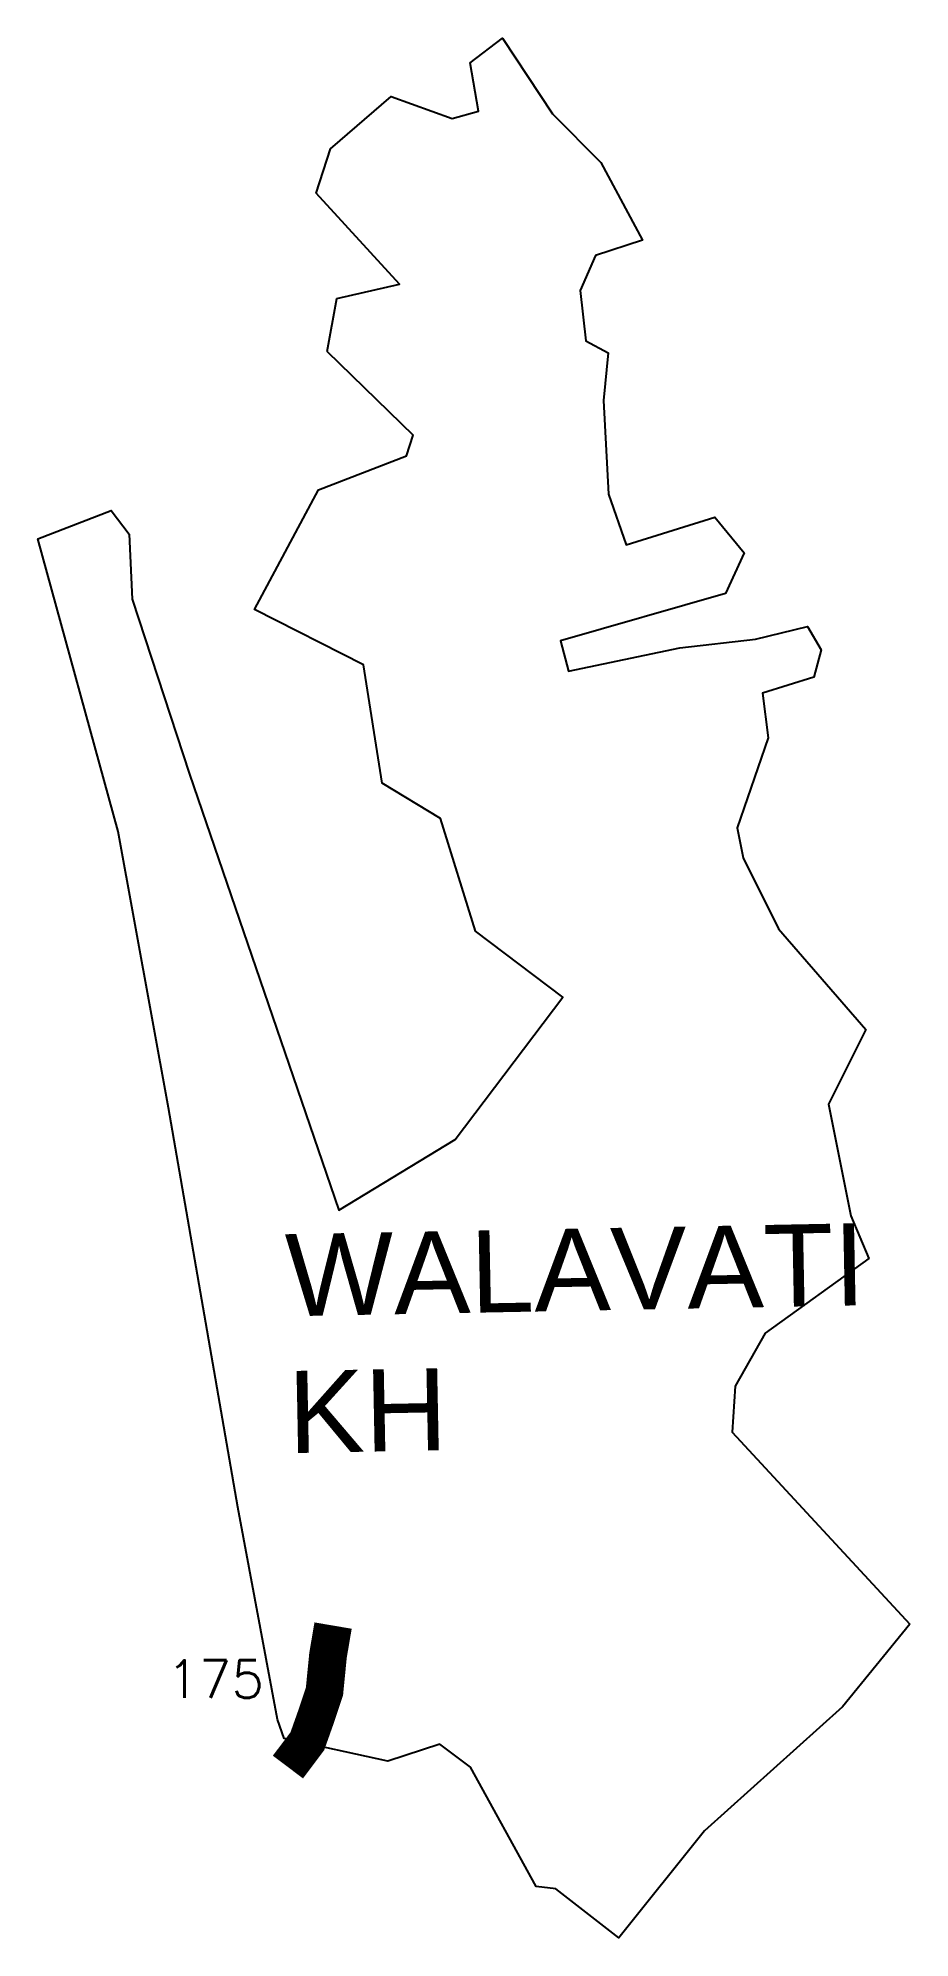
# Model space of a CAD drawing. Header units: metres. Extents: x 287915 to 289070, y 1998760 to 2001276.
import ezdxf

# ---------------------------------------------------------------- set-up
doc = ezdxf.new("R2010")
doc.units = ezdxf.units.M
for name, color, linetype in [('ARTIFICIALLY PROTECTED', 10, 'Continuous'), ('village', 3, 'Continuous'), ('VILLAGE NAME', 250, 'Continuous')]:
    doc.layers.add(name, color=color, linetype=linetype)
doc.styles.get("Standard").update_dxf_attribs({"font": 'simplex.shx'})

msp = doc.modelspace()

# ---------------------------------------------------------------- linework, layer by layer
at = {"layer": 'ARTIFICIALLY PROTECTED', "const_width": 50, "flags": 128}
msp.add_lwpolyline([(288306, 1999173.4), (288299.3, 1999134), (288294.6, 1999086.3), (288283.9, 1999054), (288271.9, 1999020.2), (288246.2, 1998986)], dxfattribs=at)
at = {"layer": 'village', "flags": 128}
msp.add_lwpolyline([(288298.3, 2000860.8), (288412, 2000749.9)], dxfattribs=at)
at = {"layer": 'village'}
for points in [[(288298.3, 2000860.8, 0), (288310.9, 2000931, 0), (288394, 2000950.3, 0), (288283.6, 2001070.8, 0), (288302.5, 2001129.2, 0), (288382.8, 2001198.5, 0), (288463.6, 2001169.6, 0), (288498.5, 2001179.3, 0), (288487.6, 2001243.1, 0), (288530.1, 2001276.1, 0), (288596.7, 2001175.9, 0), (288660.4, 2001111.2, 0), (288715.8, 2001008.4, 0), (288653.6, 2000988.1, 0), (288633, 2000941.7, 0), (288640.7, 2000875.1, 0), (288670.2, 2000859.3, 0), (288664, 2000796.1, 0), (288670.5, 2000671.8, 0), (288694.1, 2000604.8, 0), (288811.5, 2000641.4, 0), (288850.1, 2000594.2, 0), (288825.7, 2000540.4, 0), (288607, 2000477.5, 0), (288617.8, 2000437.3, 0), (288764.9, 2000468.4, 0), (288865.1, 2000479.8, 0), (288934.2, 2000496.6, 0), (288952.1, 2000465.9, 0), (288942.4, 2000429.5, 0), (288874.4, 2000408.2, 0), (288881.9, 2000349.1, 0), (288841.2, 2000229.9, 0), (288849.1, 2000190.4, 0), (288895.5, 2000096.4, 0), (289011.3, 1999963.1, 0), (288961.9, 1999863.8, 0), (288991.4, 1999716.3, 0), (289015.1, 1999659.7, 0), (288877.9, 1999560.7, 0), (288838.3, 1999490.7, 0), (288834.4, 1999429.6, 0), (289069.8, 1999175.1, 0)], [(289069.8, 1999175.1, 0), (288980.6, 1999065.6, 0), (288797.8, 1998901.7, 0), (288684.1, 1998759.6, 0), (288601.1, 1998824.5, 0), (288574.9, 1998828, 0), (288488, 1998985.7, 0), (288447.3, 1999016.4, 0), (288378.3, 1998993.9, 0), (288241.2, 1999023.9, 0), (288232.6, 1999049, 0), (288179.7, 1999330.3, 0), (288088.3, 1999859.2, 0), (288021.6, 2000225, 0), (287915.3, 2000612.6, 0), (288012.4, 2000650.1, 0), (288035.9, 2000618.9, 0), (288039.8, 2000532.8, 0), (288115.9, 2000301, 0), (288313.6, 1999723.5, 0), (288467.6, 1999817.3, 0), (288610.3, 2000005.7, 0), (288494.5, 2000093.2, 0), (288448.2, 2000242.5, 0), (288370.9, 2000289.3, 0), (288346.2, 2000446, 0), (288202, 2000519.3, 0), (288286.9, 2000677.9, 0), (288403, 2000722.8, 0), (288412, 2000749.9, 0)]]:
    msp.add_polyline3d(points, dxfattribs=at)

# ---------------------------------------------------------------- texts
at = {"layer": 'ARTIFICIALLY PROTECTED', "insert": (288085.8, 1999127.5), "char_height": 50, "attachment_point": 1}
msp.add_mtext_dynamic_manual_height_columns('175', width=84.374, gutter_width=1, heights=[74.2], dxfattribs=at)
at = {"layer": 'VILLAGE NAME', "insert": (288241.7, 1999691.7), "char_height": 108.748, "attachment_point": 1, "rotation": 1.1028}
msp.add_mtext_dynamic_manual_height_columns('{\\fArial|b0|i0|c0|p34;WALAVATI KH}', width=727.51, gutter_width=543.7, heights=[0], dxfattribs=at)

doc.saveas('drawing.dxf')
